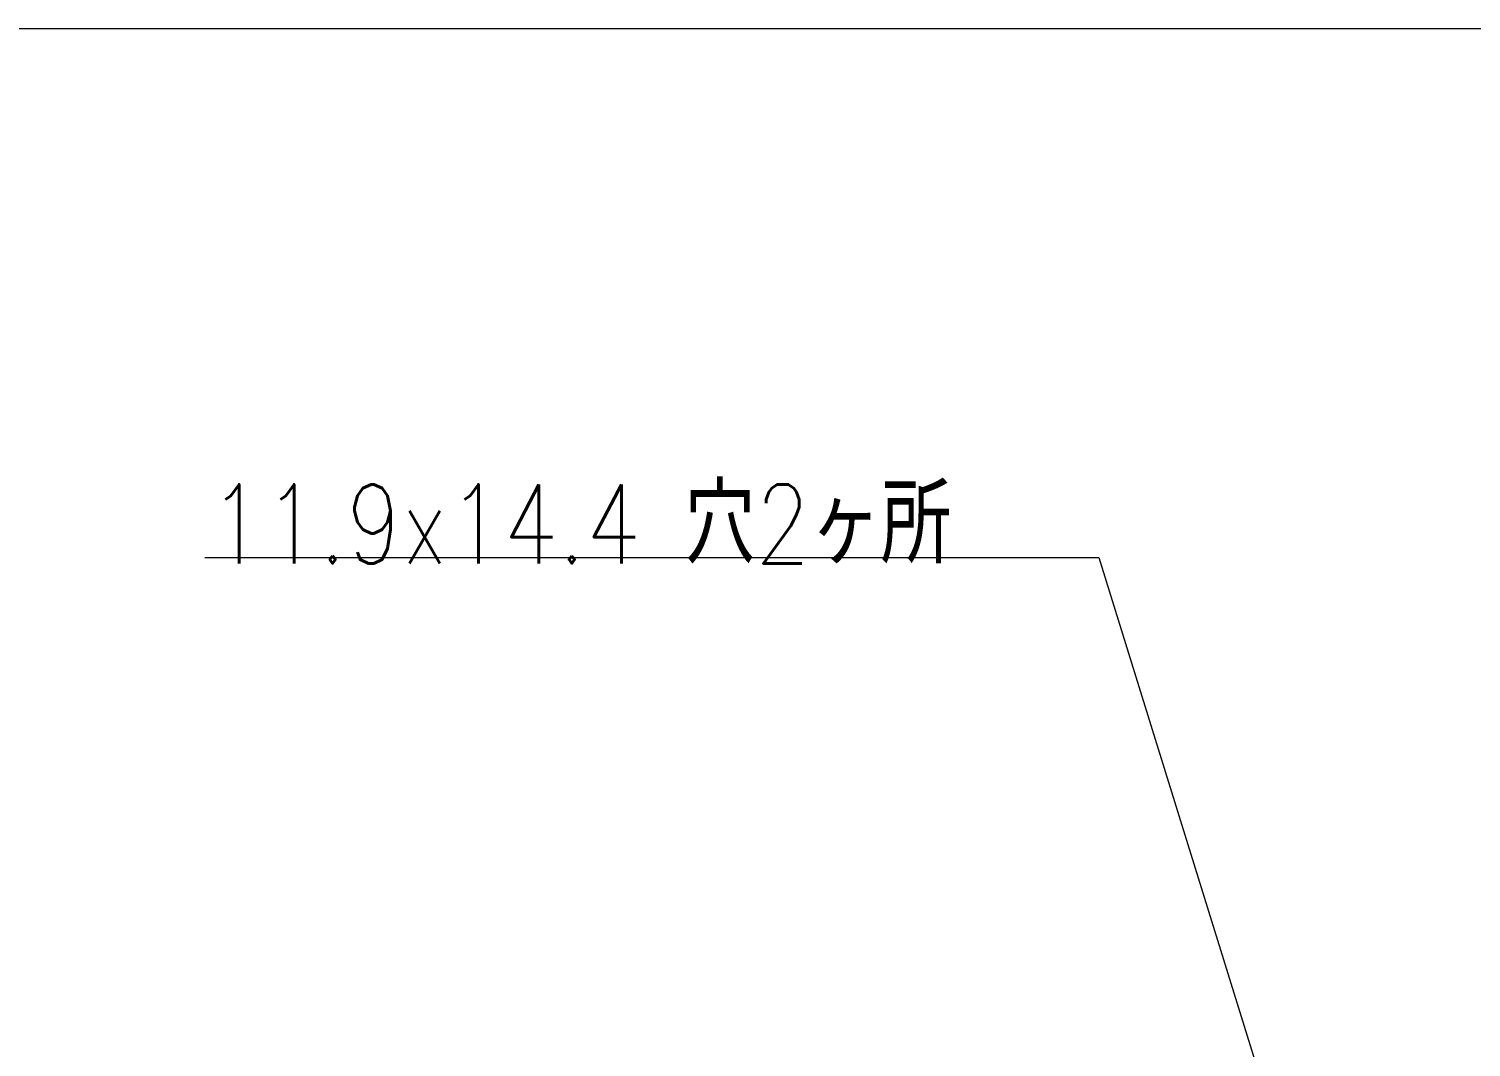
# Paper-space layout 'Sheet 1' of a CAD drawing. Header units: millimetres. Extents: x 0 to 594, y 0 to 420.
# Drawn here: x 279.6 to 334.4, y 325.6 to 364.4 of the extents above; entities that cross this region are included whole.
import ezdxf

# ---------------------------------------------------------------- set-up
doc = ezdxf.new("R2010")
doc.units = ezdxf.units.MM
doc.layers.add('1', color=7, linetype='Continuous')
doc.styles.add('kanji2', font='simplex.shx', dxfattribs={"bigfont": 'bigfont.shx'})

psp = doc.layouts.new('Sheet 1')

# ---------------------------------------------------------------- linework, layer by layer
at = {"layer": '1', "color": 146, "linetype": 'Continuous', "lineweight": 13}
for p, q in [((387.766205, 364.351685), (133.76619, 364.351685)), ((286.296997, 344.251678), (319.288391, 344.251678)), ((319.288391, 344.251678), (320.288361, 344.251678)), ((320.288361, 344.251678), (332.766205, 304.051666))]:
    psp.add_line(p, q, dxfattribs=at)

# ---------------------------------------------------------------- texts
at = {"layer": '1', "color": 146, "linetype": 'Continuous', "lineweight": 13, "insert": (286.455997, 344.018177), "char_height": 3, "attachment_point": 7, "line_spacing_factor": 0.903614, "style": 'kanji2'}
psp.add_mtext('\\W0.8132;11.9x14.4 穴2ヶ所', dxfattribs=at)

doc.saveas('drawing.dxf')
